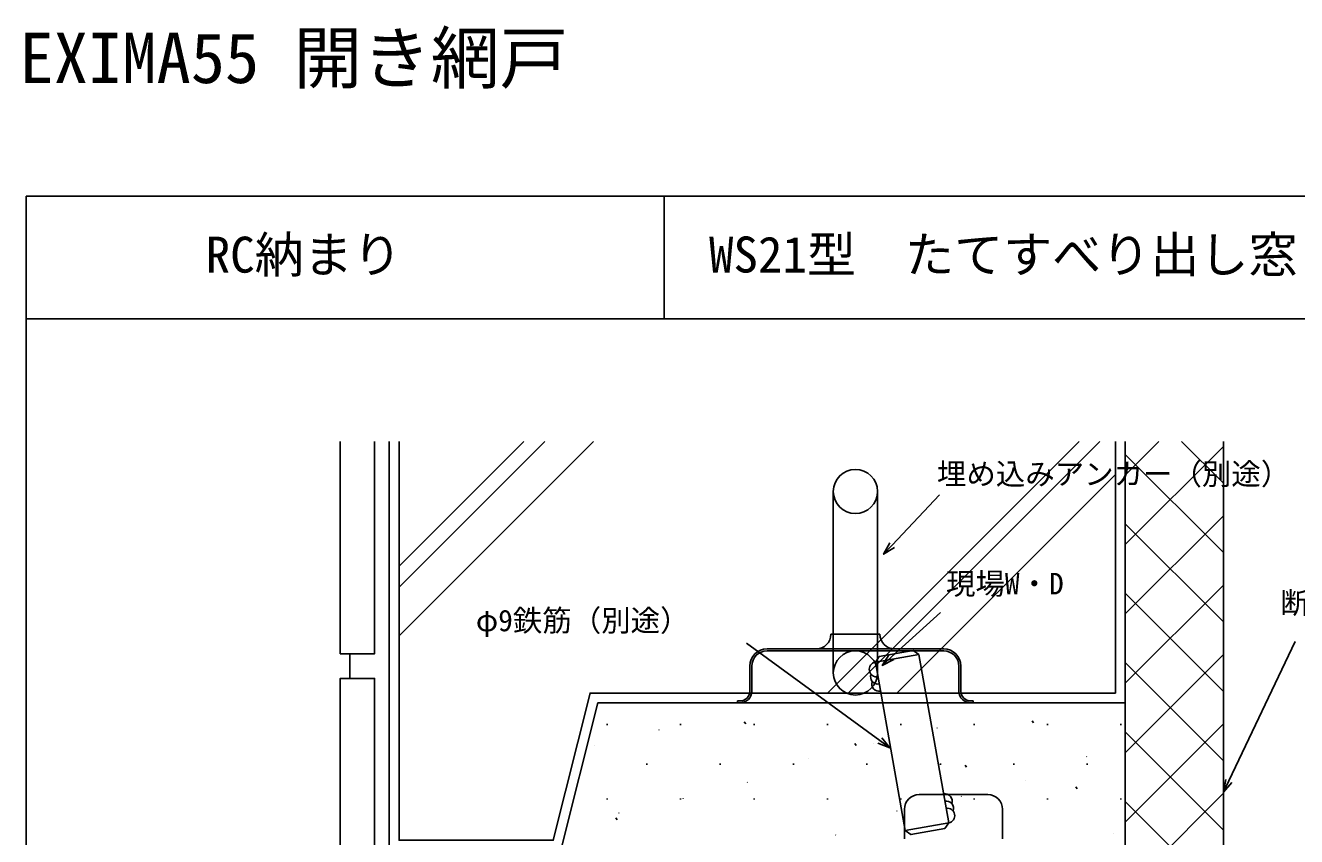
# Model space of a CAD drawing. Units: millimetres, scale not verified. Extents: x -437 to 438, y -344 to 341.
# Drawn here: x -436.9 to -177.9, y 175.7 to 341 of the extents above; entities that cross this region are included whole.
import ezdxf
from ezdxf.enums import TextEntityAlignment as Align

# ---------------------------------------------------------------- set-up
doc = ezdxf.new("R2010")
doc.units = ezdxf.units.MM
doc.header["$LTSCALE"] = 2
for name, color, linetype in [('0-1_USER1', 3, 'Continuous'), ('0-4_YKK_13', 4, 'Continuous'), ('0-6_YKK_D', 6, 'Continuous'), ('0-7_YKK_ZWAK', 7, 'Continuous'), ('0-8_YSS_K', 3, 'Continuous')]:
    doc.layers.add(name, color=color, linetype=linetype)
doc.styles.add('ＭＳ ゴシック', font='')
doc.styles.get('ＭＳ ゴシック').set_extended_font_data('MS Gothic')

msp = doc.modelspace()

# ---------------------------------------------------------------- linework, layer by layer
at = {"layer": '0-4_YKK_13'}
for p, q in [((-272.3, 246.013), (-272.3, 209.013)), ((-263.3, 246.013), (-263.3, 209.013)), ((-272.8, 216.913), (-262.8, 216.913)), ((-275.8, 213.913), (-285.8, 213.913)), ((-275.8, 213.513), (-285.8, 213.513)), ((-259.8, 213.913), (-275.8, 213.913)), ((-275.8, 213.513), (-259.8, 213.513)), ((-249.8, 213.913), (-259.8, 213.913)), ((-249.8, 213.513), (-259.8, 213.513)), ((-289.3, 210.413), (-289.3, 205.313)), ((-288.9, 210.413), (-288.9, 205.313)), ((-246.7, 205.313), (-246.7, 210.413)), ((-246.3, 205.313), (-246.3, 210.413)), ((-291.8, 203.313), (-291.8, 202.913)), ((-291.8, 203.313), (-291.3, 203.313)), ((-291.8, 202.913), (-291.3, 202.913)), ((-291.3, 202.913), (-244.3, 202.913)), ((-244.3, 203.313), (-243.8, 203.313)), ((-244.3, 202.913), (-243.8, 202.913)), ((-243.8, 202.913), (-243.8, 203.313)), ((-254.8, 184.214), (-240.8, 184.213)), ((-257.8, 175.216), (-257.8, 181.214)), ((-237.8, 175.214), (-237.8, 181.213))]:
    msp.add_line(p, q, dxfattribs=at)
msp.add_circle((-267.8, 209.013), 4.5, dxfattribs=at)
for centre, radius, start, end in [((-267.8, 246.013), 4.5, 0, 180), ((-267.8, 246.013), 4.5, 180, 0), ((-275.8, 216.913), 3, 270, 0), ((-259.8, 216.913), 3, 180, 270), ((-285.8, 210.413), 3.5, 90, 180), ((-285.8, 210.413), 3.1, 90, 180), ((-249.8, 210.413), 3.5, 0, 90), ((-249.8, 210.413), 3.1, 0, 90), ((-291.3, 205.313), 2.4, 270, 0), ((-291.3, 205.313), 2, 270, 0), ((-244.3, 205.313), 2.4, 180, 270), ((-244.3, 205.313), 2, 180, 270), ((-254.8, 181.214), 3, 89.99878, 179.99845), ((-240.8, 181.213), 3, 359.99873, 89.99878)]:
    msp.add_arc(centre, radius, start, end, dxfattribs=at)
at = {"layer": '0-6_YKK_D'}
for points in [[(-262.05, 233.22), (-260.305, 235.079), (-250.666, 245.349)], [(-259.807, 234.611), (-262.05, 233.22), (-260.803, 235.546)], [(-262.325, 210.561), (-260.435, 212.274), (-250.419, 221.35)], [(-260.756, 193.745), (-262.816, 195.248), (-290.023, 215.098)], [(-192.8, 184.689), (-191.706, 186.992), (-178.199, 215.443)], [(-259.976, 211.767), (-262.325, 210.561), (-260.894, 212.78)], [(-262.414, 195.8), (-260.756, 193.745), (-263.219, 194.696)], [(-191.089, 186.699), (-192.8, 184.689), (-192.324, 187.285)]]:
    msp.add_lwpolyline(points, dxfattribs=at)
at = {"layer": '0-7_YKK_ZWAK'}
for p, q in [((-436.8, 306.2), (-436.8, -343.8)), ((438.2, 306.2), (-436.8, 306.2)), ((-306.8, 306.2), (-306.8, 281.2)), ((438.2, 281.2), (-436.8, 281.2))]:
    msp.add_line(p, q, dxfattribs=at)
at = {"layer": '0-8_YSS_K'}
for p, q in [((-360.8, 230.747), (-335.347, 256.2)), ((-360.8, 226.504), (-331.104, 256.2)), ((-360.8, 216.605), (-321.205, 256.2)), ((-273.496, 204.913), (-222.21, 256.2)), ((-269.254, 204.913), (-217.967, 256.2)), ((-212.8, 249.328), (-205.928, 256.2)), ((-212.8, 235.186), (-192.8, 255.186)), ((-192.8, 247.691), (-201.309, 256.2)), ((-192.8, 256.2), (-192.8, 162.913)), ((-192.8, 233.549), (-212.8, 253.549)), ((-259.354, 204.913), (-214.8, 249.468)), ((-212.8, 221.044), (-192.8, 241.044)), ((-192.8, 219.407), (-212.8, 239.407)), ((-212.8, 206.902), (-192.8, 226.902)), ((-192.8, 205.265), (-212.8, 225.265)), ((-370.8, 207.913), (-370.8, 212.913)), ((-254.867, 212.765), (-248.785, 178.461)), ((-212.8, 192.759), (-192.8, 212.759)), ((-263.729, 211.194), (-257.647, 176.89)), ((-192.8, 191.123), (-212.8, 211.123)), ((-212.8, 202.913), (-212.8, 172.413)), ((-318.361, 198.635), (-318.361, 198.385)), ((-307.83, 197.444), (-307.814, 197.397)), ((-303.411, 198.635), (-303.411, 198.385)), ((-290.433, 199.049), (-290.157, 198.632)), ((-288.461, 198.635), (-288.461, 198.385)), ((-273.511, 198.635), (-273.511, 198.385)), ((-258.561, 198.635), (-258.561, 198.385)), ((-251.147, 197.827), (-251.13, 197.78)), ((-243.611, 198.635), (-243.611, 198.385)), ((-231.785, 199.229), (-231.509, 198.812)), ((-228.661, 198.635), (-228.661, 198.385)), ((-213.711, 198.635), (-213.711, 198.385)), ((-212.8, 178.617), (-192.8, 198.617)), ((-192.8, 176.98), (-212.8, 196.98)), ((-267.917, 194.626), (-267.641, 194.21)), ((-264.208, 194.597), (-264.191, 194.55)), ((-320.883, 194.19), (-320.875, 194.167)), ((-220.669, 191.986), (-220.652, 191.939)), ((-310.286, 190.56), (-310.286, 190.31)), ((-295.336, 190.56), (-295.336, 190.31)), ((-280.386, 190.56), (-280.386, 190.31)), ((-277.352, 191.603), (-277.336, 191.556)), ((-265.436, 190.56), (-265.436, 190.31)), ((-250.486, 190.56), (-250.486, 190.31)), ((-245.401, 190.204), (-245.125, 189.787)), ((-235.536, 190.56), (-235.536, 190.31)), ((-220.586, 190.56), (-220.586, 190.31)), ((-289.829, 186.723), (-289.812, 186.676)), ((-233.146, 187.106), (-233.129, 187.059)), ((-222.885, 185.782), (-222.609, 185.365)), ((-212.8, 164.475), (-192.8, 184.475)), ((-318.361, 183.435), (-318.361, 183.185)), ((-303.411, 183.435), (-303.411, 183.185)), ((-302.89, 183.493), (-302.873, 183.446)), ((-288.461, 183.435), (-288.461, 183.185)), ((-273.511, 183.435), (-273.511, 183.185)), ((-258.561, 183.435), (-258.561, 183.185)), ((-246.207, 183.876), (-246.19, 183.829)), ((-243.611, 183.435), (-243.611, 183.185)), ((-228.661, 183.435), (-228.661, 183.185)), ((-213.711, 183.435), (-213.711, 183.185)), ((-192.875, 162.913), (-212.8, 182.838)), ((-316.644, 179.457), (-316.368, 179.041)), ((-316.034, 180.498), (-316.018, 180.451)), ((-259.351, 180.882), (-259.334, 180.835)), ((-215.145, 176.385), (-215.128, 176.338)), ((-271.828, 176.002), (-271.811, 175.955))]:
    msp.add_line(p, q, dxfattribs=at)
for points in [[(-365.8, 256.2), (-365.8, 212.913), (-372.8, 212.913), (-372.8, 256.2)], [(-362.8, 256.2), (-362.8, 172.913), (-327.8, 172.913), (-320.3, 202.913), (-212.8, 202.913), (-212.8, 256.2)], [(-360.8, 256.2), (-360.8, 174.913), (-329.362, 174.913), (-321.862, 204.913), (-214.8, 204.913), (-214.8, 256.2)]]:
    msp.add_lwpolyline(points, dxfattribs=at)
for points in [[(-263.729, 211.194), (-254.867, 212.765), (-256.026, 213.575), (-262.919, 212.353)], [(-365.8, 169.913), (-327.8, 169.913), (-327.8, 162.913), (-372.8, 162.913), (-372.8, 207.913), (-365.8, 207.913)], [(-248.788, 178.46), (-257.65, 176.889), (-256.491, 176.079), (-249.598, 177.301)]]:
    msp.add_lwpolyline(points, close=True, dxfattribs=at)
for centre, start, end in [((-263.467, 209.717), 100.04394, 280.04392), ((-263.206, 208.24), 160.04391, 280.04392), ((-262.944, 206.763), 160.04391, 280.04392), ((-249.576, 182.89), 340.04391, 100.04392), ((-249.314, 181.413), 340.04391, 100.04392), ((-249.053, 179.936), 280.04394, 100.04392)]:
    msp.add_arc(centre, 1.5, start, end, dxfattribs=at)

# ---------------------------------------------------------------- texts
at = {"layer": '0-1_USER1', "style": 'ＭＳ ゴシック'}
for s, height, p in [('EXIMA55 開き網戸', 10.26, (-438.149, 326.177)), ('RC納まり', 7.331, (-400.209, 288.416)), ('WS21型\u3000たてすべり出し窓', 7.331, (-297.629, 288.444))]:
    msp.add_text(s, height=height, dxfattribs=at).set_placement(p, align=Align.BOTTOM_LEFT)
at = {"layer": '0-6_YKK_D', "style": 'ＭＳ ゴシック'}
for s, p in [('埋め込みアンカー（別途）', (-251.177, 246.064)), ('現場W・D', (-249.328, 223.702)), ('断熱材（別途）', (-181.174, 219.8)), ('φ9鉄筋（別途）', (-345.148, 216.189))]:
    msp.add_text(s, height=4.399, dxfattribs=at).set_placement(p, align=Align.BOTTOM_LEFT)

doc.saveas('drawing.dxf')
